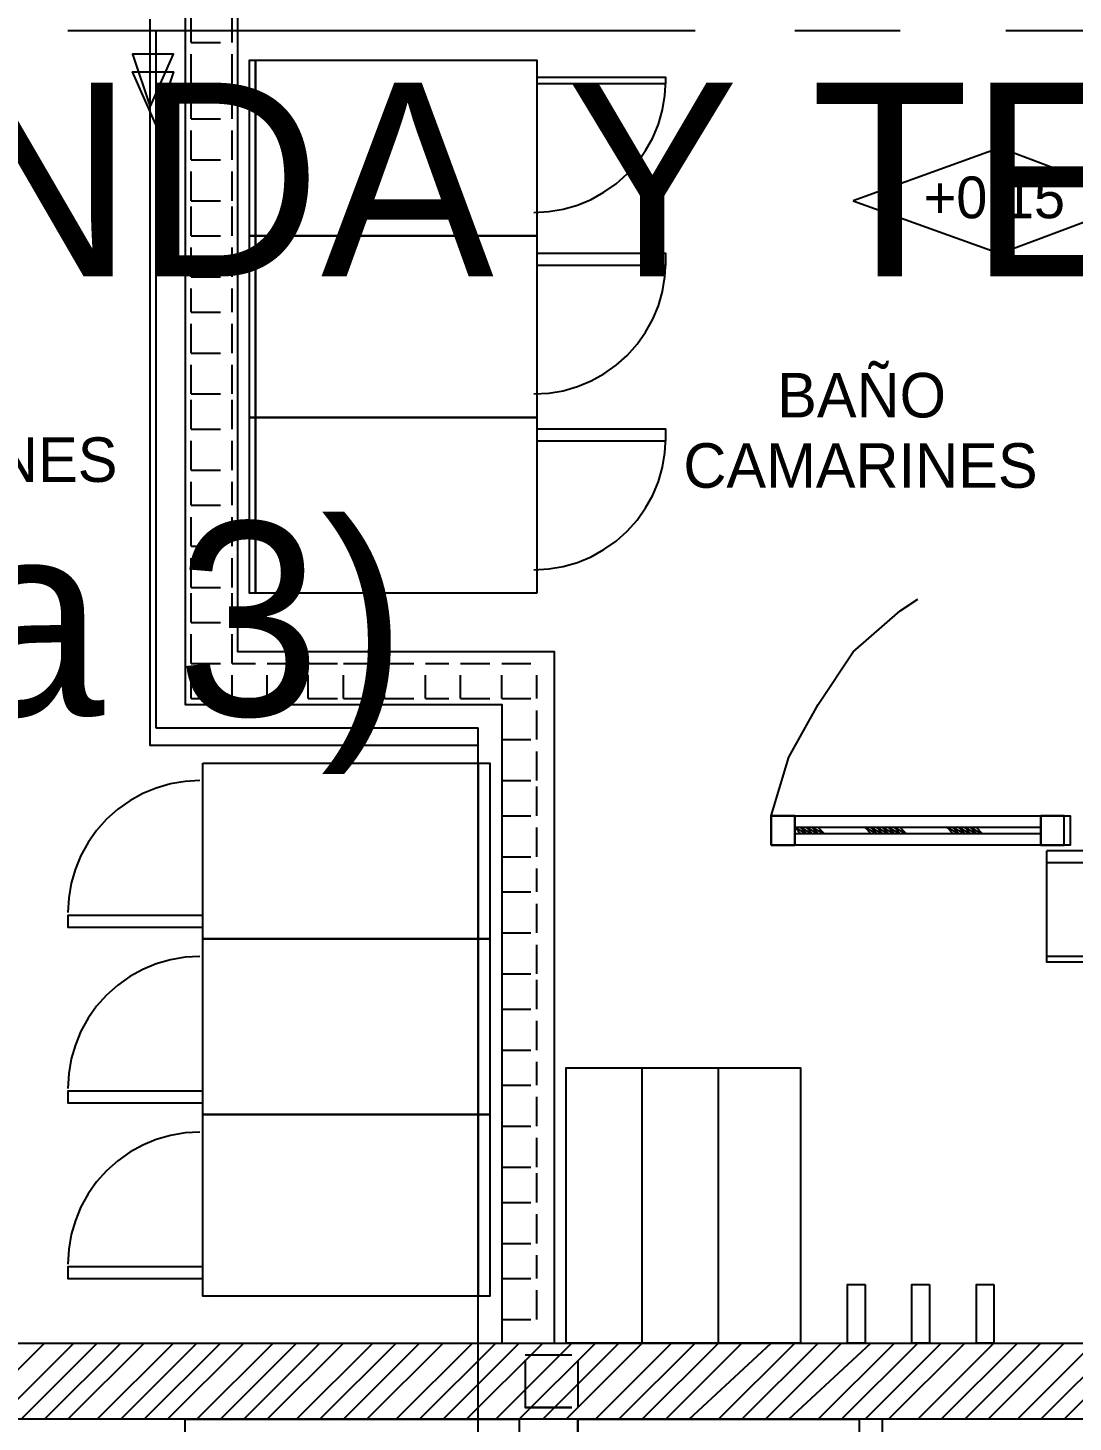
# Model space of a CAD drawing. Header units: metres. Extents: x 1 to 213, y 1 to 147.
# Drawn here: x 75.299 to 77.186, y 94.525 to 97.044 of the extents above; entities that cross this region are included whole.
import ezdxf

# ---------------------------------------------------------------- set-up
doc = ezdxf.new("R2010")
doc.units = ezdxf.units.M
for name, color, linetype in [('00-BASE-ARQUITECTURA', 8, 'Continuous'), ('00-BASE-TEXTO', 8, 'Continuous'), ('PJ-ZONAS-TIPOLOGIA', 30, 'Continuous')]:
    doc.layers.add(name, color=color, linetype=linetype)

msp = doc.modelspace()

# ---------------------------------------------------------------- linework, layer by layer
at = {"layer": '00-BASE-ARQUITECTURA'}
for points in [[(76.2494, 94.6679), (76.2494, 95.9167), (75.6779, 95.9167), (75.6779, 97.0809), (75.5826, 97.0809), (75.5826, 95.8214), (76.1541, 95.8214), (76.1541, 94.6679), (76.2494, 94.6679)], [(76.1118, 95.7474), (75.5191, 95.7474), (75.5191, 97.0597)], [(75.5932, 97.0174), (75.5932, 97.0703)], [(75.6673, 97.0174), (75.6673, 97.0703)], [(76.5034, 97.0385), (75.3709, 97.0385)], [(75.5297, 97.0385), (75.5297, 95.7791)], [(76.8738, 97.0385), (76.6833, 97.0385)], [(78.1861, 97.0385), (77.0643, 97.0385)], [(75.5932, 97.0174), (75.6461, 97.0174)], [(75.5191, 96.9009), (75.5614, 96.9962), (75.4874, 96.9962), (75.5191, 96.9009)], [(75.5932, 96.9433), (75.5932, 96.9962)], [(75.6673, 96.9433), (75.6673, 96.9962)], [(75.5297, 96.8692), (75.4874, 96.9644), (75.5614, 96.9644), (75.5297, 96.8692)], [(75.5932, 96.9433), (75.6461, 96.9433)], [(76.2121, 96.7104), (76.239, 96.7119), (76.2653, 96.7164), (76.2909, 96.7238), (76.3155, 96.7339), (76.3388, 96.7468), (76.3606, 96.7622), (76.3807, 96.7802), (76.3986, 96.8003), (76.4141, 96.8221), (76.4269, 96.8454), (76.4371, 96.87), (76.4445, 96.8956), (76.4489, 96.9219), (76.4504, 96.9488)], [(75.5932, 96.8798), (75.5932, 96.9221)], [(75.6673, 96.8798), (75.6673, 96.9221)], [(75.5932, 96.8798), (75.6461, 96.8798)], [(75.5932, 96.8057), (75.5932, 96.8586)], [(75.6673, 96.8057), (75.6673, 96.8586)], [(75.5932, 96.8057), (75.6461, 96.8057)], [(75.5932, 96.7316), (75.5932, 96.7845)], [(75.6673, 96.7316), (75.6673, 96.7845)], [(75.5932, 96.7316), (75.6461, 96.7316)], [(75.5932, 96.6681), (75.5932, 96.721)], [(75.6673, 96.6681), (75.6673, 96.721)], [(75.5932, 96.6681), (75.6461, 96.6681)], [(75.5932, 96.594), (75.5932, 96.6469)], [(75.6673, 96.594), (75.6673, 96.6469)], [(76.2121, 96.3824), (76.239, 96.3839), (76.2653, 96.3883), (76.2909, 96.3957), (76.3155, 96.4059), (76.3388, 96.4187), (76.3606, 96.4342), (76.3807, 96.4521), (76.3986, 96.4722), (76.4141, 96.494), (76.4269, 96.5173), (76.4371, 96.5419), (76.4445, 96.5675), (76.4489, 96.5938), (76.4504, 96.6207)], [(75.5932, 96.594), (75.6461, 96.594)], [(75.5932, 96.5305), (75.5932, 96.5729)], [(75.6673, 96.5305), (75.6673, 96.5729)], [(75.5932, 96.5305), (75.6461, 96.5305)], [(75.5932, 96.4564), (75.5932, 96.5094)], [(75.6673, 96.4564), (75.6673, 96.5094)], [(75.5932, 96.4564), (75.6461, 96.4564)], [(75.5932, 96.3824), (75.5932, 96.4353)], [(75.6673, 96.3824), (75.6673, 96.4353)], [(75.5932, 96.3824), (75.6461, 96.3824)], [(75.5932, 96.3189), (75.5932, 96.3718)], [(75.6673, 96.3189), (75.6673, 96.3718)], [(75.5932, 96.3189), (75.6461, 96.3189)], [(75.5932, 96.2448), (75.5932, 96.2977)], [(75.6673, 96.2448), (75.6673, 96.2977)], [(76.2121, 96.0649), (76.239, 96.0664), (76.2653, 96.0708), (76.2909, 96.0782), (76.3155, 96.0884), (76.3388, 96.1012), (76.3606, 96.1167), (76.3807, 96.1346), (76.3986, 96.1547), (76.4141, 96.1765), (76.4269, 96.1998), (76.4371, 96.2244), (76.4445, 96.25), (76.4489, 96.2763), (76.4504, 96.3032)], [(75.5932, 96.2448), (75.6461, 96.2448)], [(75.5932, 96.1813), (75.5932, 96.2236)], [(75.6673, 96.1813), (75.6673, 96.2236)], [(75.5932, 96.1813), (75.6461, 96.1813)], [(75.5932, 96.1072), (75.5932, 96.1601)], [(75.6673, 96.1072), (75.6673, 96.1601)], [(75.5932, 96.1072), (75.6461, 96.1072)], [(75.5932, 96.0331), (75.5932, 96.086)], [(75.6673, 96.0331), (75.6673, 96.086)], [(75.5932, 96.0331), (75.6461, 96.0331)], [(75.5932, 95.9696), (75.5932, 96.0225)], [(75.6673, 95.9696), (75.6673, 96.0225)], [(76.6409, 95.6204), (76.6727, 95.7262), (76.7256, 95.8214), (76.7891, 95.9167), (76.8738, 95.9908), (76.9055, 96.012)], [(75.5932, 95.9696), (75.6461, 95.9696)], [(75.5932, 95.8955), (75.5932, 95.9484)], [(75.6673, 95.8955), (75.6673, 95.9484)], [(75.5932, 95.8955), (75.6461, 95.8955)], [(75.6673, 95.8955), (75.7096, 95.8955)], [(75.7308, 95.8955), (75.7837, 95.8955)], [(75.8049, 95.8955), (75.8578, 95.8955)], [(75.8683, 95.8955), (75.9213, 95.8955)], [(75.9424, 95.8955), (75.9954, 95.8955)], [(76.0165, 95.8955), (76.0589, 95.8955)], [(76.08, 95.8955), (76.1329, 95.8955)], [(76.1541, 95.8955), (76.207, 95.8955)], [(75.5932, 95.832), (75.5932, 95.8744)], [(75.6673, 95.832), (75.6673, 95.8744)], [(75.7308, 95.832), (75.7308, 95.8744)], [(75.8049, 95.832), (75.8049, 95.8744)], [(75.8683, 95.832), (75.8683, 95.8744)], [(75.9424, 95.832), (75.9424, 95.8744)], [(76.0165, 95.832), (76.0165, 95.8744)], [(76.08, 95.832), (76.08, 95.8744)], [(76.1541, 95.832), (76.1541, 95.8744)], [(76.2176, 95.832), (76.2176, 95.8744)], [(75.5932, 95.832), (75.6461, 95.832)], [(75.6673, 95.832), (75.7096, 95.832)], [(75.7308, 95.832), (75.7837, 95.832)], [(75.8049, 95.832), (75.8578, 95.832)], [(75.8683, 95.832), (75.9213, 95.832)], [(75.9424, 95.832), (75.9954, 95.832)], [(76.0165, 95.832), (76.0589, 95.832)], [(76.08, 95.832), (76.1329, 95.832)], [(76.1541, 95.832), (76.207, 95.832)], [(76.2176, 95.758), (76.2176, 95.8109)], [(75.5297, 95.7791), (76.1118, 95.7791)], [(76.1118, 94.4985), (76.1118, 95.7791)], [(76.1118, 94.4562), (76.1118, 95.7474)], [(76.1541, 95.758), (76.207, 95.758)], [(76.2176, 95.6839), (76.2176, 95.7368)], [(75.6093, 95.6839), (75.5824, 95.6824), (75.556, 95.6779), (75.5305, 95.6705), (75.5059, 95.6604), (75.4826, 95.6475), (75.4608, 95.6321), (75.4407, 95.6141), (75.4227, 95.594), (75.4073, 95.5722), (75.3944, 95.5489), (75.3843, 95.5243), (75.3769, 95.4988), (75.3724, 95.4724), (75.3709, 95.4455)], [(76.1541, 95.6839), (76.207, 95.6839)], [(76.2176, 95.6204), (76.2176, 95.6733)], [(76.1541, 95.6204), (76.207, 95.6204)], [(76.2176, 95.5463), (76.2176, 95.5992)], [(76.6833, 95.5992), (76.6938, 95.5886), (76.6833, 95.5992), (76.7044, 95.5886), (76.6938, 95.5992), (76.7044, 95.5886), (76.6938, 95.5992), (76.715, 95.5886), (76.7044, 95.5992), (76.715, 95.5886), (76.7044, 95.5992), (76.7256, 95.5886), (76.715, 95.5992), (76.7256, 95.5886), (76.715, 95.5992), (76.7362, 95.5886), (76.7256, 95.5992), (76.7362, 95.5886)], [(76.8103, 95.5992), (76.8209, 95.5886), (76.8103, 95.5992), (76.8314, 95.5886), (76.8209, 95.5992), (76.8314, 95.5886), (76.8209, 95.5992), (76.842, 95.5886), (76.8314, 95.5992), (76.842, 95.5886), (76.8314, 95.5992), (76.8526, 95.5886), (76.842, 95.5992), (76.8526, 95.5886), (76.842, 95.5992), (76.8632, 95.5886), (76.8526, 95.5992), (76.8632, 95.5886), (76.8526, 95.5992), (76.8738, 95.5886), (76.8632, 95.5992), (76.8738, 95.5886), (76.8632, 95.5992), (76.8844, 95.5886), (76.8738, 95.5992), (76.8844, 95.5886)], [(76.9584, 95.5992), (76.969, 95.5886), (76.9584, 95.5992), (76.9796, 95.5886), (76.969, 95.5992), (76.9796, 95.5886), (76.969, 95.5992), (76.9902, 95.5886), (76.9796, 95.5992), (76.9902, 95.5886), (76.9796, 95.5992), (77.0008, 95.5886), (76.9902, 95.5992), (77.0008, 95.5886), (76.9902, 95.5992), (77.0114, 95.5886), (77.0008, 95.5992), (77.0114, 95.5886), (77.0008, 95.5992), (77.0219, 95.5886), (77.0114, 95.5992), (77.0219, 95.5886)], [(76.1541, 95.5463), (76.207, 95.5463)], [(78.1861, 95.5569), (77.1384, 95.5569)], [(77.8686, 95.1865), (77.8686, 95.3558), (77.1384, 95.3558), (77.1384, 95.5569)], [(76.2176, 95.4828), (76.2176, 95.5251)], [(77.8686, 95.1865), (77.8686, 95.3664), (77.1384, 95.3664), (77.1384, 95.5357), (78.1861, 95.5357)], [(76.1541, 95.4828), (76.207, 95.4828)], [(76.2176, 95.4087), (76.2176, 95.4616)], [(76.1541, 95.4087), (76.207, 95.4087)], [(75.6093, 95.3664), (75.5824, 95.3649), (75.556, 95.3604), (75.5305, 95.353), (75.5059, 95.3429), (75.4826, 95.33), (75.4608, 95.3146), (75.4407, 95.2966), (75.4227, 95.2765), (75.4073, 95.2547), (75.3944, 95.2314), (75.3843, 95.2068), (75.3769, 95.1813), (75.3724, 95.1549), (75.3709, 95.128)], [(76.2176, 95.3346), (76.2176, 95.3875)], [(76.1541, 95.3346), (76.207, 95.3346)], [(76.2176, 95.2711), (76.2176, 95.324)], [(76.1541, 95.2711), (76.207, 95.2711)], [(76.2176, 95.197), (76.2176, 95.25)], [(76.1541, 95.197), (76.207, 95.197)], [(76.2176, 95.1335), (76.2176, 95.1759)], [(76.4081, 94.6679), (76.4081, 95.1653)], [(76.5457, 94.6679), (76.5457, 95.1653)], [(76.1541, 95.1335), (76.207, 95.1335)], [(76.2176, 95.0594), (76.2176, 95.1124)], [(75.6093, 95.0489), (75.5824, 95.0474), (75.556, 95.0429), (75.5305, 95.0355), (75.5059, 95.0254), (75.4826, 95.0125), (75.4608, 94.9971), (75.4407, 94.9791), (75.4227, 94.959), (75.4073, 94.9372), (75.3944, 94.9139), (75.3843, 94.8893), (75.3769, 94.8638), (75.3724, 94.8374), (75.3709, 94.8105)], [(76.1541, 95.0594), (76.207, 95.0594)], [(76.2176, 94.9854), (76.2176, 95.0383)], [(76.1541, 94.9854), (76.207, 94.9854)], [(76.2176, 94.9219), (76.2176, 94.9748)], [(76.1541, 94.9219), (76.207, 94.9219)], [(76.2176, 94.8478), (76.2176, 94.9007)], [(76.1541, 94.8478), (76.207, 94.8478)], [(76.2176, 94.7843), (76.2176, 94.8266)], [(76.1541, 94.7843), (76.207, 94.7843)], [(76.2176, 94.7102), (76.2176, 94.7631)], [(76.1541, 94.7102), (76.207, 94.7102)], [(73.5929, 94.6679), (78.239, 94.6679)], [(75.191, 94.5303), (75.3286, 94.6679)], [(75.2439, 94.5303), (75.3815, 94.6679)], [(75.2863, 94.5303), (75.4239, 94.6679)], [(75.3286, 94.5303), (75.4662, 94.6679)], [(75.3709, 94.5303), (75.5085, 94.6679)], [(75.4239, 94.5303), (75.5614, 94.6679)], [(75.4662, 94.5303), (75.6038, 94.6679)], [(75.5085, 94.5303), (75.6461, 94.6679)], [(75.5509, 94.5303), (75.6884, 94.6679)], [(75.6038, 94.5303), (75.7414, 94.6679)], [(75.6461, 94.5303), (75.7837, 94.6679)], [(75.6884, 94.5303), (75.826, 94.6679)], [(75.7308, 94.5303), (75.8683, 94.6679)], [(75.7837, 94.5303), (75.9213, 94.6679)], [(75.826, 94.5303), (75.9636, 94.6679)], [(75.8683, 94.5303), (76.0059, 94.6679)], [(75.9107, 94.5303), (76.0483, 94.6679)], [(75.9636, 94.5303), (76.1012, 94.6679)], [(76.0059, 94.5303), (76.1435, 94.6679)], [(76.0483, 94.5303), (76.1859, 94.6679)], [(76.0906, 94.5303), (76.2282, 94.6679)], [(76.1435, 94.5303), (76.2811, 94.6679)], [(76.1859, 94.5303), (76.3234, 94.6679)], [(76.2282, 94.5303), (76.3658, 94.6679)], [(76.2705, 94.5303), (76.4081, 94.6679)], [(76.3234, 94.5303), (76.461, 94.6679)], [(76.3658, 94.5303), (76.5034, 94.6679)], [(76.4081, 94.5303), (76.5457, 94.6679)], [(76.4504, 94.5303), (76.588, 94.6679)], [(76.4928, 94.5303), (76.6409, 94.6679)], [(76.5457, 94.5303), (76.6833, 94.6679)], [(76.588, 94.5303), (76.7256, 94.6679)], [(76.6304, 94.5303), (76.7679, 94.6679)], [(76.6727, 94.5303), (76.8209, 94.6679)], [(76.7256, 94.5303), (76.8632, 94.6679)], [(76.7679, 94.5303), (76.9055, 94.6679)], [(76.8103, 94.5303), (76.9478, 94.6679)], [(76.8526, 94.5303), (76.9902, 94.6679)], [(76.9055, 94.5303), (77.0431, 94.6679)], [(76.9478, 94.5303), (77.0854, 94.6679)], [(76.9902, 94.5303), (77.1278, 94.6679)], [(77.0325, 94.5303), (77.1701, 94.6679)], [(77.0854, 94.5303), (77.223, 94.6679)], [(77.1278, 94.5303), (77.2654, 94.6679)], [(77.1701, 94.5303), (77.3077, 94.6679)], [(76.1964, 94.6467), (76.2811, 94.6467)], [(76.1964, 94.6467), (76.2811, 94.6467)], [(76.1964, 94.6361), (76.1964, 94.6361), (76.1964, 94.5514)], [(76.1964, 94.6361), (76.1964, 94.5514), (76.2811, 94.5514)], [(76.2917, 94.6361), (76.2917, 94.5514)], [(76.2917, 94.6361), (76.2917, 94.5514)], [(76.2811, 94.5514), (76.1964, 94.5514)], [(78.239, 94.5303), (73.5929, 94.5303)]]:
    msp.add_lwpolyline(points, dxfattribs=at)
for points in [[(75.7096, 96.9856), (75.7096, 96.6681), (75.699, 96.6681), (75.699, 96.9856)], [(76.2176, 96.6681), (75.7096, 96.6681), (75.7096, 96.9856), (76.2176, 96.9856)], [(76.2176, 96.9539), (76.2176, 96.9433), (76.4504, 96.9433), (76.4504, 96.9539)], [(76.7891, 96.7316), (77.0537, 96.6364), (77.3077, 96.7316), (77.0537, 96.8269)], [(75.7096, 96.6681), (75.7096, 96.34), (75.699, 96.34), (75.699, 96.6681)], [(76.2176, 96.34), (75.7096, 96.34), (75.7096, 96.6681), (76.2176, 96.6681)], [(76.2176, 96.6364), (76.2176, 96.6152), (76.4504, 96.6152), (76.4504, 96.6364)], [(75.7096, 96.34), (75.7096, 96.0225), (75.699, 96.0225), (75.699, 96.34)], [(76.2176, 96.0225), (75.7096, 96.0225), (75.7096, 96.34), (76.2176, 96.34)], [(76.2176, 96.3189), (76.2176, 96.2977), (76.4504, 96.2977), (76.4504, 96.3189)], [(75.6143, 95.7156), (76.1118, 95.7156), (76.1118, 95.3981), (75.6143, 95.3981)], [(76.1118, 95.3981), (76.1118, 95.7156), (76.1329, 95.7156), (76.1329, 95.3981)], [(76.6409, 95.5674), (76.6409, 95.6204), (77.1807, 95.6204), (77.1807, 95.5674)], [(76.6409, 95.5674), (76.6833, 95.5674), (76.6833, 95.6204), (76.6409, 95.6204)], [(76.6409, 95.5674), (76.6409, 95.6204), (76.6833, 95.6204), (76.6833, 95.5674)], [(77.1278, 95.5674), (77.1701, 95.5674), (77.1701, 95.6204), (77.1278, 95.6204)], [(77.1278, 95.5674), (77.1278, 95.6204), (77.1807, 95.6204), (77.1807, 95.5674)], [(76.6833, 95.5992), (76.6833, 95.5886), (77.1278, 95.5886), (77.1278, 95.5992)], [(75.6143, 95.4193), (75.6143, 95.4405), (75.3709, 95.4405), (75.3709, 95.4193)], [(75.6143, 95.3981), (76.1118, 95.3981), (76.1118, 95.0806), (75.6143, 95.0806)], [(76.1118, 95.0806), (76.1118, 95.3981), (76.1329, 95.3981), (76.1329, 95.0806)], [(76.6938, 94.6679), (76.2705, 94.6679), (76.2705, 95.1653), (76.6938, 95.1653)], [(75.6143, 95.1018), (75.6143, 95.1229), (75.3709, 95.1229), (75.3709, 95.1018)], [(75.6143, 95.0806), (76.1118, 95.0806), (76.1118, 94.7525), (75.6143, 94.7525)], [(76.1118, 94.7525), (76.1118, 95.0806), (76.1329, 95.0806), (76.1329, 94.7525)], [(75.6143, 94.7843), (75.6143, 94.8054), (75.3709, 94.8054), (75.3709, 94.7843)], [(76.8103, 94.7737), (76.8103, 94.6679), (76.7785, 94.6679), (76.7785, 94.7737)], [(76.9267, 94.7737), (76.9267, 94.6679), (76.8949, 94.6679), (76.8949, 94.7737)], [(77.0431, 94.7737), (77.0431, 94.6679), (77.0114, 94.6679), (77.0114, 94.7737)], [(76.1859, 94.5303), (76.1859, 92.5194), (75.5826, 92.5194), (75.5826, 94.5303)], [(76.2917, 92.5194), (76.2917, 94.5303), (76.1859, 94.5303), (76.1859, 92.5194)], [(76.2917, 94.5303), (76.7997, 94.5303), (76.7997, 94.0329), (76.2917, 94.0329)], [(76.2917, 93.927), (76.842, 93.927), (76.842, 94.5303), (76.2917, 94.5303)]]:
    msp.add_lwpolyline(points, close=True, dxfattribs=at)

# ---------------------------------------------------------------- texts
at = {"layer": '00-BASE-TEXTO'}
for s, height, p in [('+0.15', 0.07544, (76.9161, 96.6999)), ('BAÑO', 0.08047, (76.6515, 96.34)), ('CAMARINES', 0.08047, (74.8206, 96.2236)), ('CAMARINES', 0.08047, (76.4822, 96.213))]:
    msp.add_text(s, height=height, dxfattribs=at).set_placement(p)
at = {"layer": 'PJ-ZONAS-TIPOLOGIA'}
for s, p in [('T-2 JARDINERA MURO TIENDA - TIENDA Y TERRAZA (tipología 3)', (67.1169, 96.5949)), ('T-1 JARDÍN TIENDA PONIENTE / NORTE - TIENDA Y TERRAZA (tipología 3)', (59.5733, 95.8012))]:
    msp.add_text(s, height=0.35, dxfattribs=at).set_placement(p)

doc.saveas('drawing.dxf')
